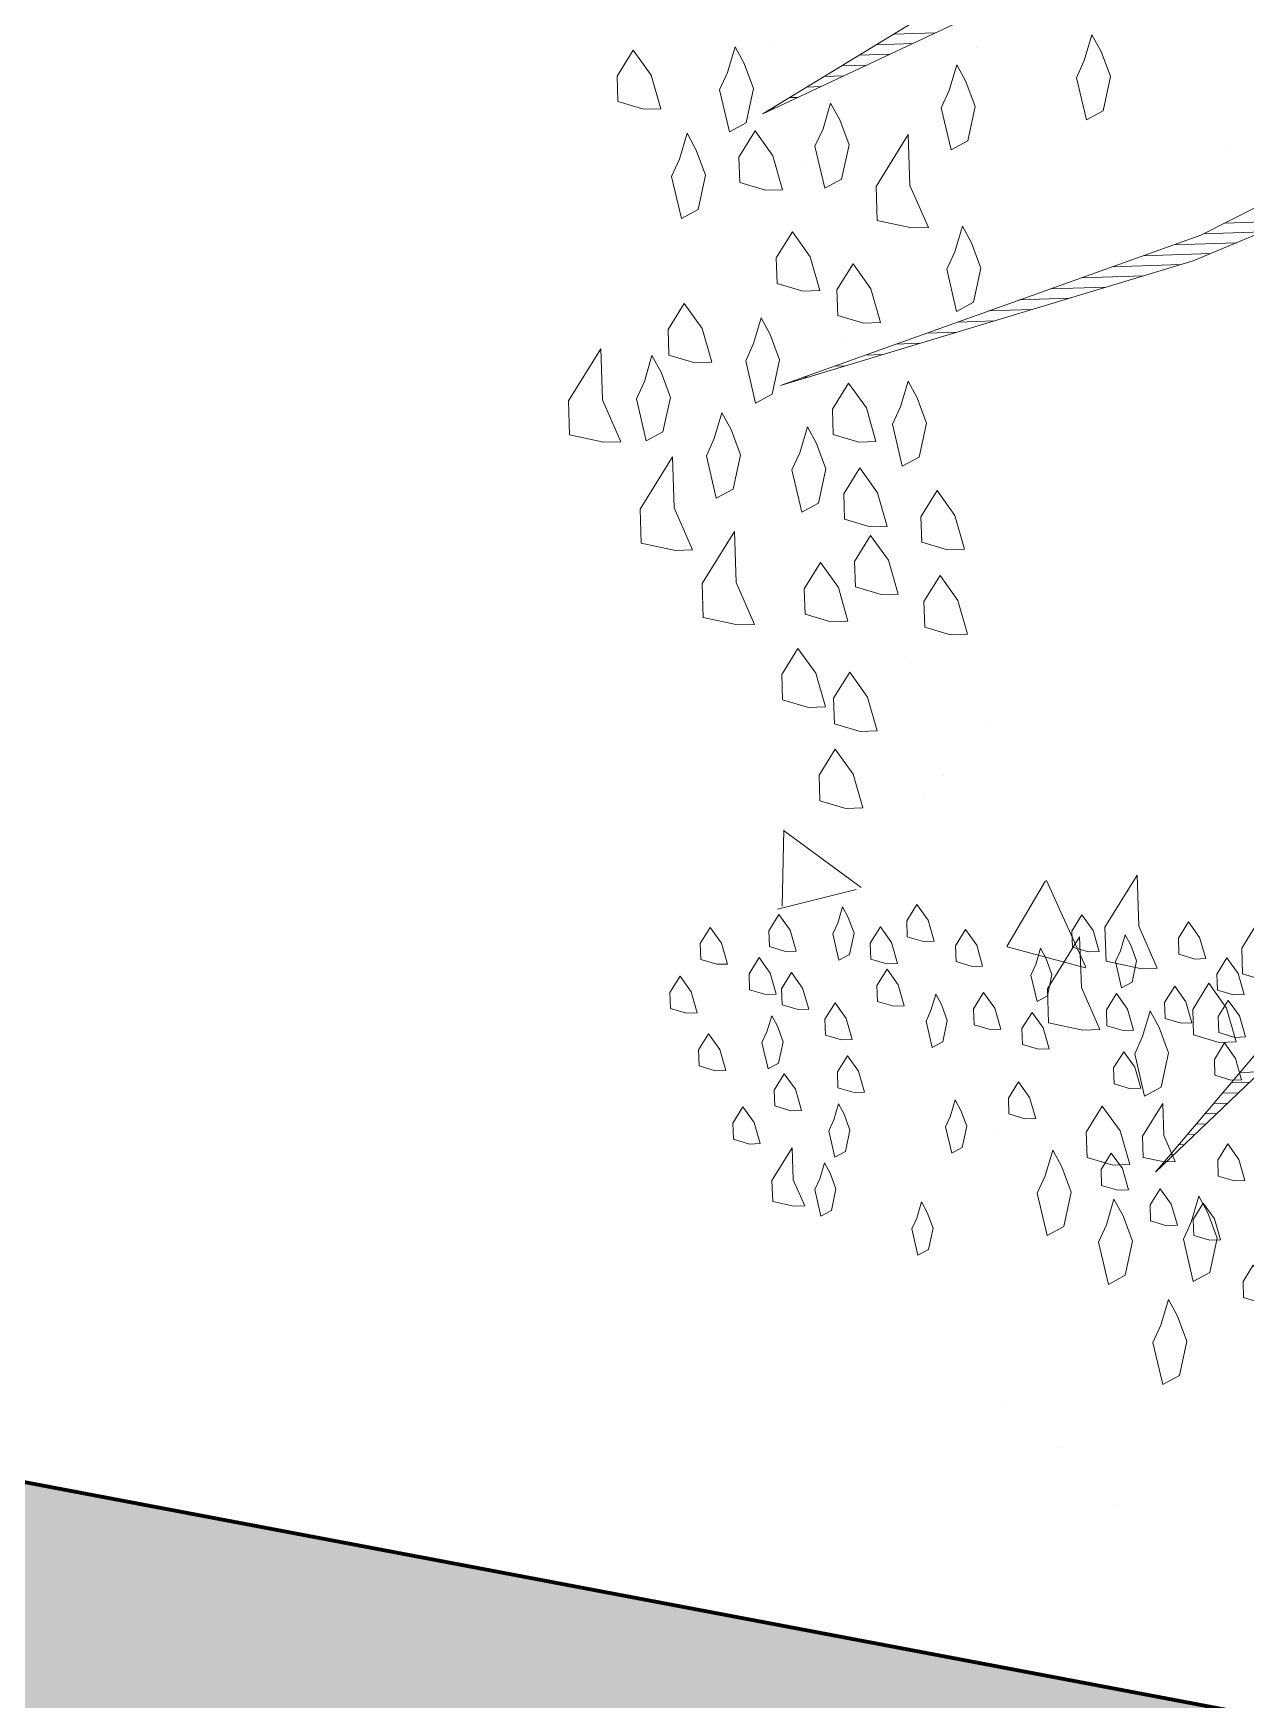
# Model space of a CAD drawing. Header units: millimetres. Extents: x 111 to 1506, y 14 to 566.
# Drawn here: x 231.232 to 232.076, y 91.259 to 92.419 of the extents above; entities that cross this region are included whole.
import ezdxf

# ---------------------------------------------------------------- set-up
doc = ezdxf.new("R2010")
doc.units = ezdxf.units.MM
doc.layers.add('ARBOLES', color=78, linetype='Continuous', lineweight=5)
doc.layers.add('G', color=254, linetype='Continuous', lineweight=5)

# ---------------------------------------------------------------- blocks, each defined once
blk = doc.blocks.new('*X16')
at = {"color": 0}
for p, q in [((16.5531, 16.79), (16.5956, 16.79)), ((16.5355, 16.78), (16.5722, 16.78)), ((16.5001, 16.76), (16.5256, 16.76)), ((16.5178, 16.77), (16.5489, 16.77)), ((16.4647, 16.74), (16.4789, 16.74)), ((16.4824, 16.75), (16.5022, 16.75)), ((16.447, 16.73), (16.4556, 16.73)), ((16.4293, 16.72), (16.4322, 16.72)), ((16.8781, 16.59), (16.9423, 16.59)), ((16.8565, 16.58), (16.9159, 16.58)), ((16.7953, 16.56), (16.8632, 16.56)), ((16.8265, 16.57), (16.8895, 16.57)), ((16.7328, 16.54), (16.7955, 16.54)), ((16.764, 16.55), (16.8332, 16.55)), ((16.7015, 16.53), (16.7578, 16.53)), ((16.639, 16.51), (16.6824, 16.51)), ((16.6703, 16.52), (16.7201, 16.52)), ((16.5765, 16.49), (16.607, 16.49)), ((16.6078, 16.5), (16.6447, 16.5)), ((16.5453, 16.48), (16.5693, 16.48)), ((16.4828, 16.46), (16.494, 16.46)), ((16.514, 16.47), (16.5317, 16.47)), ((16.4515, 16.45), (16.4563, 16.45)), ((16.8648, 15.74), (16.8853, 15.74)), ((16.8557, 15.73), (16.8742, 15.73)), ((16.8376, 15.71), (16.8518, 15.71)), ((16.8467, 15.72), (16.863, 15.72)), ((16.8195, 15.69), (16.8295, 15.69)), ((16.8286, 15.7), (16.8406, 15.7)), ((16.8105, 15.68), (16.8183, 15.68)), ((16.7924, 15.66), (16.7959, 15.66)), ((16.8014, 15.67), (16.8071, 15.67)), ((16.7833, 15.65), (16.7848, 15.65))]:
    blk.add_line(p, q, dxfattribs=at)
blk = doc.blocks.new('E1E')
at = {"layer": 'ARBOLES', "ltscale": 0.2}
for p, q in [((96.0598, 59.5667), (96.0598, 59.5667)), ((96.122, 59.5391), (96.122, 59.5391)), ((96.1796, 59.5223), (96.1796, 59.5223)), ((96.2691, 59.314), (96.2691, 59.314)), ((96.5118, 59.2106), (96.4571, 59.1706)), ((96.5318, 59.147), (96.5092, 59.2067)), ((96.3217, 59.1674), (96.2544, 59.159)), ((96.3128, 59.1041), (96.322, 59.1672)), ((96.5311, 59.1477), (96.4538, 59.1674)), ((96.3122, 59.1036), (96.2542, 59.1583)), ((96.4334, 59.0761), (96.4334, 59.0761)), ((96.4248, 59.0542), (96.4248, 59.0542)), ((96.4042, 59.0005), (96.4042, 59.0005)), ((96.4916, 58.9742), (96.4916, 58.9742)), ((96.6386, 58.7496), (96.6386, 58.7496)), ((96.7277, 58.6218), (96.7277, 58.6218)), ((96.7897, 58.5418), (96.7897, 58.5418)), ((96.4032, 58.4799), (96.4032, 58.4799)), ((96.6289, 58.4788), (96.6289, 58.4788))]:
    blk.add_line(p, q, dxfattribs=at)
for points in [[(96.0834, 59.4127), (96.0842, 59.4286), (96.0632, 59.4582), (96.0531, 59.4459), (96.0581, 59.417), (96.0733, 59.4004), (96.0856, 59.3903)], [(96.3065, 59.4064), (96.307, 59.4164), (96.2939, 59.4349), (96.2876, 59.4272), (96.2907, 59.4091), (96.3002, 59.3988), (96.3079, 59.3924)], [(96.3942, 59.4065), (96.3946, 59.4164), (96.3815, 59.435), (96.3752, 59.4273), (96.3784, 59.4092), (96.3879, 59.3988), (96.3956, 59.3925)], [(96.4055, 59.4359), (96.4235, 59.439), (96.4308, 59.4228), (96.4254, 59.3912), (96.4145, 59.4155), (96.3973, 59.4323)], [(96.4597, 59.4016), (96.4737, 59.4029), (96.4791, 59.3907), (96.4764, 59.3749), (96.4629, 59.3835), (96.4516, 59.398)], [(96.1572, 59.352), (96.1579, 59.3679), (96.1369, 59.3975), (96.1268, 59.3852), (96.1319, 59.3563), (96.1471, 59.3397), (96.1594, 59.3296)], [(96.2201, 59.3333), (96.2208, 59.3492), (96.1999, 59.3788), (96.1897, 59.3665), (96.1948, 59.3376), (96.21, 59.321), (96.2223, 59.3108)], [(96.4019, 59.3564), (96.4024, 59.3663), (96.3892, 59.3848), (96.3829, 59.3771), (96.3861, 59.3591), (96.3956, 59.3487), (96.4033, 59.3424)], [(96.0138, 59.3638), (96.0278, 59.3651), (96.0333, 59.3529), (96.0306, 59.3371), (96.017, 59.3457), (96.0057, 59.3601)], [(96.0922, 59.323), (96.0929, 59.3389), (96.0719, 59.3686), (96.0618, 59.3563), (96.0669, 59.3274), (96.0821, 59.3107), (96.0944, 59.3006)], [(96.438, 59.3627), (96.452, 59.3641), (96.4575, 59.3519), (96.4548, 59.3361), (96.4412, 59.3446), (96.4299, 59.3591)], [(96.5094, 59.3555), (96.5234, 59.3569), (96.5289, 59.3447), (96.5262, 59.3289), (96.5126, 59.3375), (96.5013, 59.3519)], [(96.0721, 59.3313), (96.0861, 59.3326), (96.0916, 59.3205), (96.0889, 59.3046), (96.0753, 59.3132), (96.064, 59.3277)], [(96.1101, 59.3336), (96.1241, 59.3349), (96.1295, 59.3227), (96.1268, 59.3069), (96.1133, 59.3155), (96.1019, 59.3299)], [(96.3125, 59.3165), (96.3129, 59.3265), (96.2998, 59.345), (96.2935, 59.3373), (96.2967, 59.3192), (96.3062, 59.3089), (96.3138, 59.3025)], [(96.4815, 59.309), (96.4819, 59.3189), (96.4688, 59.3374), (96.4625, 59.3297), (96.4656, 59.3117), (96.4751, 59.3013), (96.4828, 59.295)], [(96.1593, 59.3214), (96.1733, 59.3228), (96.1788, 59.3106), (96.1761, 59.2948), (96.1625, 59.3033), (96.1512, 59.3178)], [(96.3947, 59.3288), (96.4087, 59.3302), (96.4141, 59.318), (96.4114, 59.3022), (96.3979, 59.3107), (96.3866, 59.3252)], [(96.5497, 59.3199), (96.5637, 59.3212), (96.5691, 59.309), (96.5664, 59.2932), (96.5528, 59.3018), (96.5415, 59.3162)], [(96.171, 59.3036), (96.1934, 59.3058), (96.2021, 59.2863), (96.1978, 59.261), (96.1761, 59.2747), (96.158, 59.2978)], [(96.2538, 59.2953), (96.2678, 59.2966), (96.2732, 59.2844), (96.2705, 59.2686), (96.2569, 59.2772), (96.2456, 59.2916)], [(96.4209, 59.2918), (96.4349, 59.2931), (96.4404, 59.2809), (96.4377, 59.2651), (96.4241, 59.2737), (96.4128, 59.2881)], [(96.0717, 59.2775), (96.0857, 59.2789), (96.0912, 59.2667), (96.0885, 59.2509), (96.0749, 59.2594), (96.0636, 59.2739)], [(96.1318, 59.2848), (96.1499, 59.288), (96.1571, 59.2717), (96.1517, 59.2401), (96.1408, 59.2645), (96.1237, 59.2812)], [(96.4643, 59.2819), (96.4783, 59.2832), (96.4837, 59.271), (96.481, 59.2552), (96.4675, 59.2638), (96.4562, 59.2782)], [(96.4941, 59.2805), (96.5081, 59.2819), (96.5136, 59.2697), (96.5109, 59.2539), (96.4973, 59.2625), (96.486, 59.2769)], [(96.3609, 59.2407), (96.3613, 59.2506), (96.3482, 59.2691), (96.3419, 59.2614), (96.3451, 59.2434), (96.3546, 59.233), (96.3622, 59.2267)], [(96.5416, 59.2724), (96.5556, 59.2738), (96.561, 59.2616), (96.5583, 59.2458), (96.5447, 59.2544), (96.5334, 59.2688)], [(96.3911, 59.2493), (96.4051, 59.2506), (96.4106, 59.2385), (96.4079, 59.2226), (96.3943, 59.2312), (96.383, 59.2457)], [(96.1884, 59.1944), (96.1891, 59.2103), (96.1681, 59.24), (96.158, 59.2277), (96.1631, 59.1988), (96.1783, 59.1821), (96.1906, 59.172)], [(96.1815, 59.2387), (96.1955, 59.2401), (96.201, 59.2279), (96.1983, 59.2121), (96.1847, 59.2207), (96.1734, 59.2351)], [(96.2651, 59.237), (96.2791, 59.2384), (96.2845, 59.2262), (96.2818, 59.2104), (96.2683, 59.2189), (96.257, 59.2334)], [(96.3089, 59.237), (96.3229, 59.2384), (96.3284, 59.2262), (96.3257, 59.2104), (96.3121, 59.219), (96.3008, 59.2334)], [(96.4923, 59.2408), (96.5063, 59.2421), (96.5118, 59.2299), (96.5091, 59.2141), (96.4955, 59.2227), (96.4842, 59.2371)], [(96.4607, 59.2023), (96.4612, 59.2123), (96.4481, 59.2308), (96.4418, 59.2231), (96.4449, 59.205), (96.4544, 59.1947), (96.4621, 59.1883)], [(96.2368, 59.2082), (96.2658, 59.2133), (96.2773, 59.1873), (96.2687, 59.1367), (96.2513, 59.1757), (96.2238, 59.2024)], [(96.4097, 59.2186), (96.4237, 59.2199), (96.4291, 59.2077), (96.4264, 59.1919), (96.4129, 59.2005), (96.4016, 59.215)], [(96.1061, 59.2003), (96.1201, 59.2017), (96.1255, 59.1895), (96.1228, 59.1736), (96.1093, 59.1822), (96.098, 59.1967)], [(96.2055, 59.1958), (96.2195, 59.1972), (96.2249, 59.185), (96.2222, 59.1692), (96.2087, 59.1778), (96.1974, 59.1922)], [(96.2941, 59.172), (96.2945, 59.1819), (96.2814, 59.2004), (96.2751, 59.1927), (96.2783, 59.1747), (96.2877, 59.1643), (96.2954, 59.158)], [(96.3428, 59.1937), (96.3568, 59.195), (96.3623, 59.1828), (96.3596, 59.167), (96.346, 59.1756), (96.3347, 59.1901)], [(96.3885, 59.1896), (96.4025, 59.191), (96.4079, 59.1788), (96.4052, 59.163), (96.3916, 59.1716), (96.3803, 59.186)], [(96.1165, 59.166), (96.1305, 59.1673), (96.136, 59.1551), (96.1333, 59.1393), (96.1197, 59.1479), (96.1084, 59.1623)], [(96.127, 59.1749), (96.1494, 59.1771), (96.1581, 59.1575), (96.1538, 59.1322), (96.1321, 59.146), (96.114, 59.1691)], [(96.1626, 59.1719), (96.1766, 59.1732), (96.182, 59.161), (96.1793, 59.1452), (96.1658, 59.1538), (96.1545, 59.1682)], [(96.2326, 59.1349), (96.2331, 59.1448), (96.22, 59.1633), (96.2137, 59.1556), (96.2168, 59.1376), (96.2263, 59.1272), (96.234, 59.1209)], [(96.2116, 59.1424), (96.2405, 59.1475), (96.2521, 59.1215), (96.2434, 59.0709), (96.2261, 59.1099), (96.1986, 59.1366)], [(96.257, 59.1457), (96.271, 59.1471), (96.2765, 59.1349), (96.2738, 59.1191), (96.2602, 59.1277), (96.2489, 59.1421)], [(96.131, 59.1334), (96.145, 59.1348), (96.1504, 59.1226), (96.1477, 59.1068), (96.1342, 59.1154), (96.1229, 59.1298)], [(96.1082, 59.112), (96.1306, 59.1142), (96.1393, 59.0946), (96.135, 59.0693), (96.1133, 59.0831), (96.0952, 59.1062)], [(96.1721, 59.1177), (96.1861, 59.119), (96.1916, 59.1068), (96.1889, 59.091), (96.1753, 59.0996), (96.164, 59.114)], [(96.4906, 59.1108), (96.5131, 59.113), (96.5217, 59.0935), (96.5174, 59.0682), (96.4957, 59.0819), (96.4776, 59.105)], [(96.5037, 59.0465), (96.5261, 59.0486), (96.5348, 59.0291), (96.5305, 59.0038), (96.5088, 59.0176), (96.4907, 59.0407)], [(96.5514, 59.0443), (96.5738, 59.0465), (96.5825, 59.027), (96.5782, 59.0017), (96.5565, 59.0154), (96.5384, 59.0385)], [(96.6324, 59.0025), (96.6613, 59.0075), (96.6729, 58.9815), (96.6643, 58.9309), (96.6469, 58.9699), (96.6194, 58.9967)], [(96.5609, 58.9706), (96.5833, 58.9728), (96.592, 58.9533), (96.5876, 58.928), (96.5659, 58.9417), (96.5479, 58.9648)], [(96.704, 58.9642), (96.7329, 58.9693), (96.7445, 58.9433), (96.7359, 58.8926), (96.7185, 58.9317), (96.691, 58.9584)], [(96.464, 58.9431), (96.4864, 58.9452), (96.4951, 58.9257), (96.4908, 58.9004), (96.4691, 58.9141), (96.451, 58.9373)], [(96.5305, 58.9337), (96.5529, 58.9359), (96.5616, 58.9164), (96.5573, 58.8911), (96.5356, 58.9048), (96.5175, 58.9279)], [(96.7091, 58.8652), (96.7098, 58.8811), (96.6889, 58.9107), (96.6787, 58.8984), (96.6838, 58.8695), (96.699, 58.8529), (96.7113, 58.8428)], [(96.7937, 58.9028), (96.8226, 58.9079), (96.8342, 58.8819), (96.8255, 58.8313), (96.8082, 58.8703), (96.7807, 58.897)], [(96.5602, 58.8846), (96.5826, 58.8868), (96.5913, 58.8672), (96.587, 58.8419), (96.5653, 58.8557), (96.5472, 58.8788)], [(96.6383, 58.8492), (96.639, 58.8651), (96.618, 58.8947), (96.6079, 58.8824), (96.613, 58.8535), (96.6282, 58.8369), (96.6405, 58.8268)], [(96.7814, 58.8428), (96.7821, 58.8587), (96.7612, 58.8883), (96.7511, 58.876), (96.7561, 58.8471), (96.7713, 58.8305), (96.7836, 58.8204)], [(96.493, 58.878), (96.5154, 58.8802), (96.5241, 58.8607), (96.5198, 58.8354), (96.4981, 58.8491), (96.48, 58.8722)], [(96.5747, 58.7819), (96.5754, 58.7978), (96.5545, 58.8275), (96.5443, 58.8152), (96.5494, 58.7863), (96.5646, 58.7696), (96.5769, 58.7595)], [(96.5957, 58.8224), (96.6181, 58.8246), (96.6268, 58.8051), (96.6224, 58.7798), (96.6007, 58.7935), (96.5827, 58.8166)], [(96.7085, 58.7791), (96.7092, 58.795), (96.6882, 58.8247), (96.6781, 58.8124), (96.6832, 58.7835), (96.6984, 58.7668), (96.7107, 58.7567)], [(96.7482, 58.8124), (96.7706, 58.8146), (96.7793, 58.7951), (96.775, 58.7698), (96.7533, 58.7835), (96.7352, 58.8066)], [(96.6297, 58.7285), (96.6521, 58.7307), (96.6608, 58.7111), (96.6565, 58.6858), (96.6348, 58.6996), (96.6167, 58.7227)], [(96.6868, 58.7227), (96.7092, 58.7249), (96.7179, 58.7054), (96.7136, 58.6801), (96.6919, 58.6938), (96.6738, 58.7169)], [(96.8242, 58.6592), (96.8249, 58.6751), (96.8039, 58.7047), (96.7938, 58.6924), (96.7989, 58.6635), (96.8141, 58.6469), (96.8264, 58.6368)], [(96.5813, 58.6446), (96.582, 58.6605), (96.5611, 58.6901), (96.551, 58.6778), (96.556, 58.6489), (96.5712, 58.6323), (96.5835, 58.6222)], [(96.7476, 58.6563), (96.77, 58.6585), (96.7787, 58.6389), (96.7744, 58.6136), (96.7527, 58.6274), (96.7346, 58.6505)], [(96.6225, 58.6396), (96.6515, 58.6446), (96.663, 58.6186), (96.6544, 58.568), (96.637, 58.607), (96.6095, 58.6338)], [(96.7223, 58.5905), (96.7231, 58.6064), (96.7021, 58.636), (96.692, 58.6237), (96.697, 58.5948), (96.7122, 58.5782), (96.7245, 58.5681)], [(96.8142, 58.5768), (96.8149, 58.5927), (96.7939, 58.6223), (96.7838, 58.61), (96.7889, 58.5811), (96.804, 58.5645), (96.8163, 58.5544)], [(96.8676, 58.6318), (96.89, 58.634), (96.8987, 58.6144), (96.8944, 58.5891), (96.8727, 58.6029), (96.8546, 58.626)], [(96.6364, 58.521), (96.6371, 58.5369), (96.6161, 58.5665), (96.606, 58.5542), (96.6111, 58.5253), (96.6263, 58.5087), (96.6385, 58.4986)], [(96.541, 58.4552), (96.5417, 58.4711), (96.5207, 58.5007), (96.5106, 58.4884), (96.5157, 58.4595), (96.5309, 58.4429), (96.5432, 58.4328)]]:
    blk.add_lwpolyline(points, close=True, dxfattribs=at)
for points in [[(96.6617, 58.4466), (96.7737, 58.5977), (96.6263, 58.4386)], [(96.2512, 58.3884), (96.3956, 58.5541), (96.6745, 58.803), (96.3934, 58.5765), (96.2367, 58.421)], [(96.0728, 59.104), (96.1356, 59.2956), (96.0612, 59.13)]]:
    blk.add_lwpolyline(points, dxfattribs=at)
at = {"layer": 'ARBOLES', "ltscale": 0.2, "xscale": 0.8372139817761642, "yscale": 0.8372139817761642, "zscale": 0.8372139817761642, "rotation": 204.0028523145856}
blk.add_blockref('*X16', (103.6395, 76.9735), dxfattribs=at)

msp = doc.modelspace()

# ---------------------------------------------------------------- hatches: boundary and pattern name
at = {"layer": 'G', "lineweight": 100, "ltscale": 1000}
h = msp.add_hatch(dxfattribs=at)
h.set_pattern_fill('AR-HBONE', color=256, scale=0.046, angle=-105.01068, style=0)
h.set_pattern_definition([(299.989322, (1759.44181, -290.11183), (0.251336119, -0.067395514), [0.552, -0.184]), (29.989322, (1759.53378, -290.2712), (0.251336119, -0.067395514), [0.552, -0.184])])
edge = h.paths.add_edge_path()
edge.add_line((245.14386, 88.77243), (288.23794, 78.57046))
edge.add_line((288.23794, 78.57046), (200.7159, 95.15598))
edge.add_line((200.7159, 95.15598), (201.10543, 97.11776))
edge.add_line((201.10543, 97.11776), (290.19297, 80.23558))

# ---------------------------------------------------------------- linework, layer by layer
at = {"lineweight": 100, "ltscale": 1000}
for points in [[(223.55255, 102.95667), (232.44388, 130.49814), (239.49941, 128.13296), (242.89743, 131.13308), (261.65868, 109.92131), (247.00179, 100.37129), (245.10407, 88.77997), (220.48213, 93.44585), (232.44388, 130.49814)], [(290.19297, 80.23558), (290.19297, 80.23558), (203.07053, 96.74537)]]:
    msp.add_lwpolyline(points, dxfattribs=at)

# ---------------------------------------------------------------- block references
at = {"layer": 'ARBOLES', "color": 0, "xscale": 0.8310831642732954, "yscale": 0.8310831642732954, "zscale": 0.8310831642732954, "rotation": 157.9147716791316}
msp.add_blockref('E1E', (324.57561, 107.24945), dxfattribs=at)

doc.saveas('drawing.dxf')
